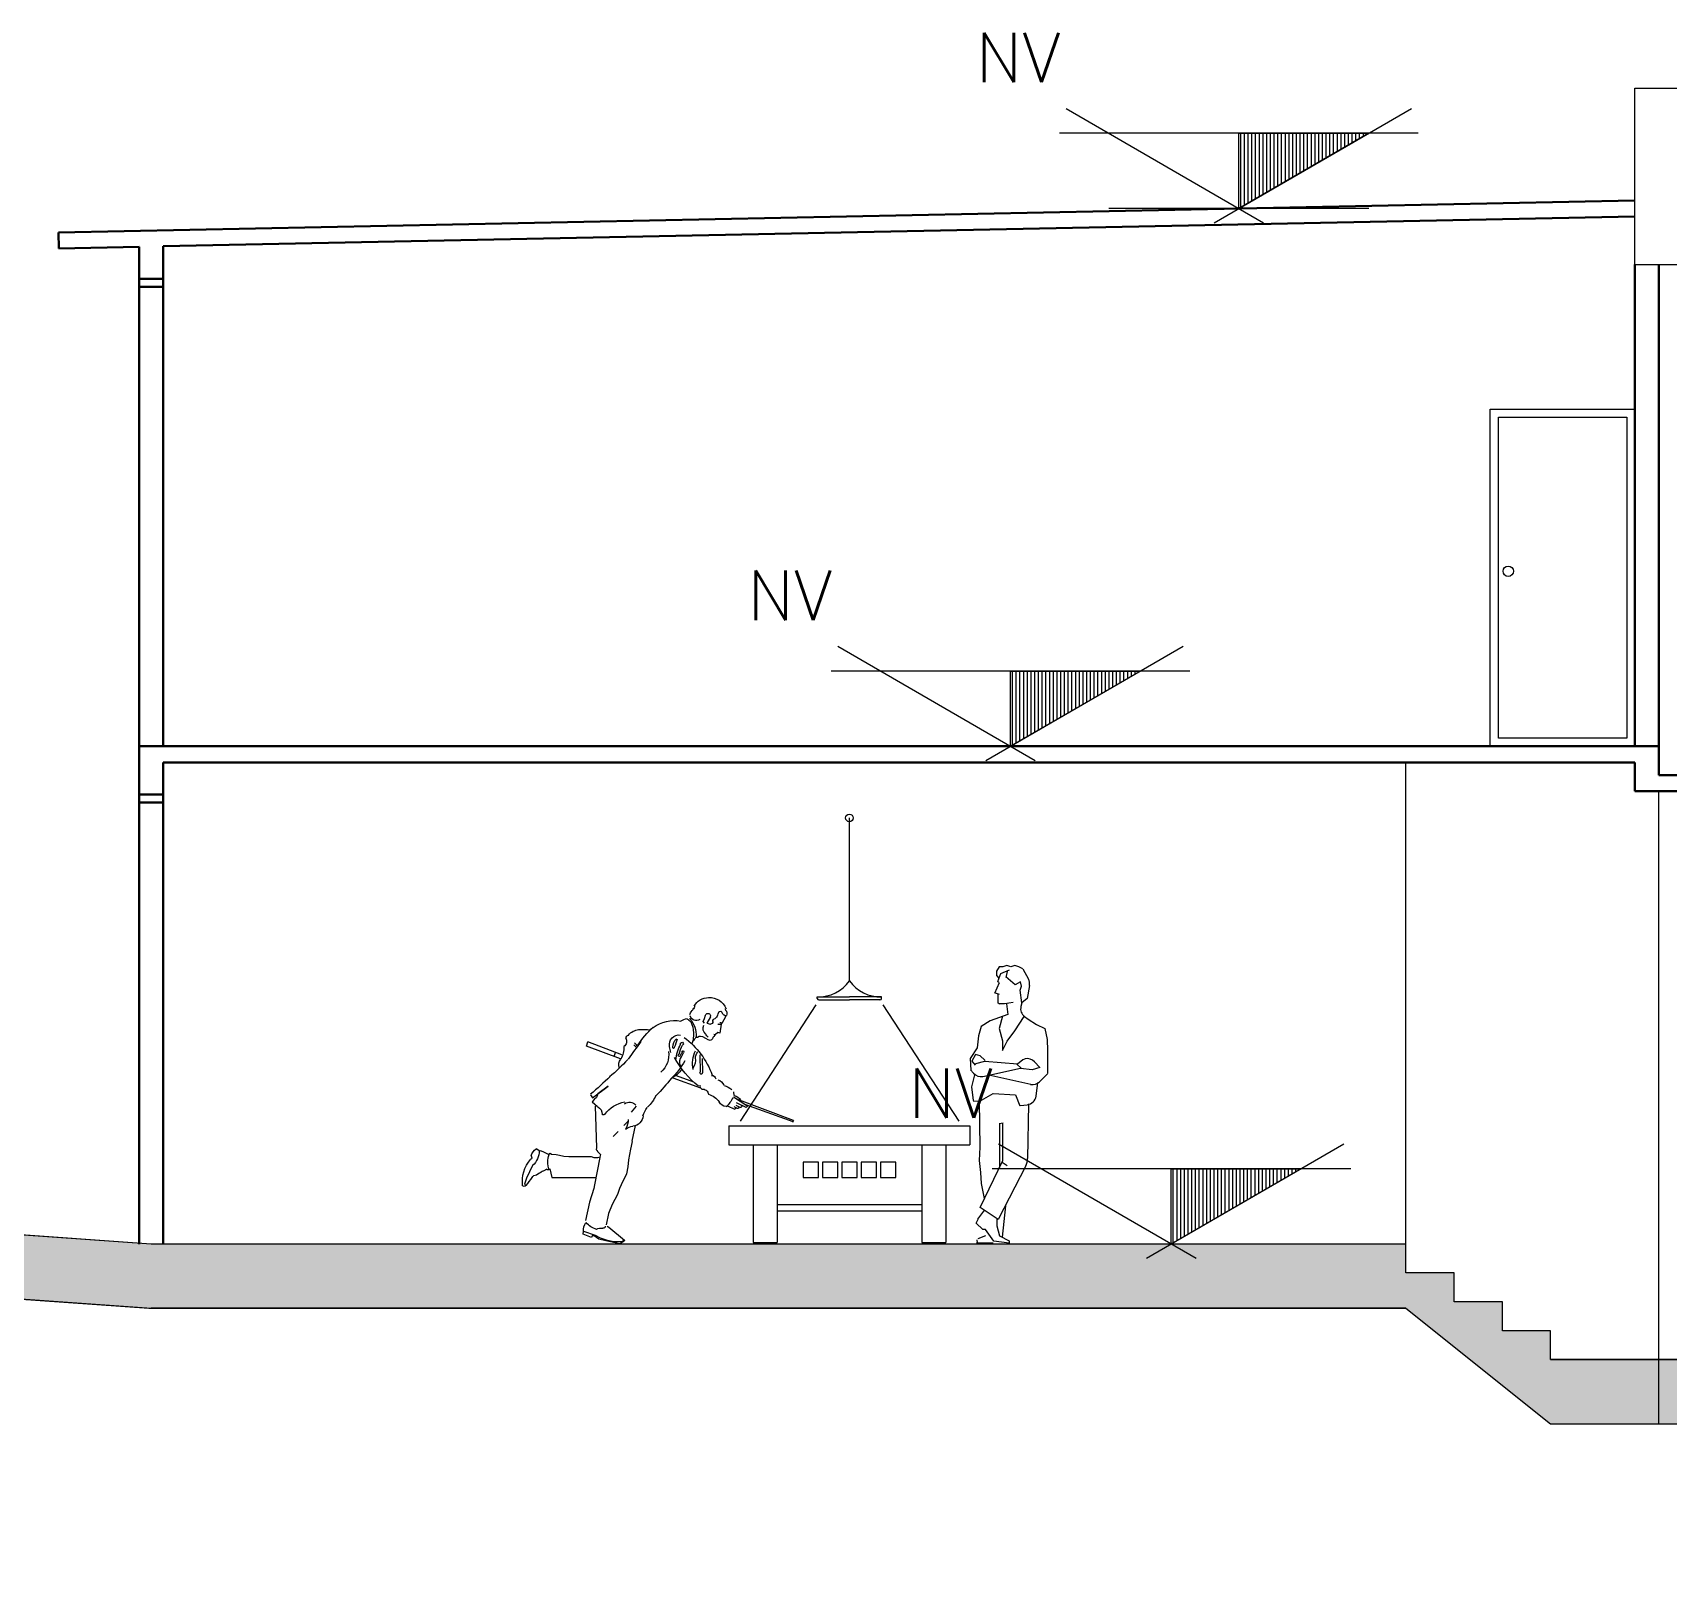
# Model space of a CAD drawing. Header units: millimetres. Extents: x 959 to 1071, y -109 to -6.
# Drawn here: x 1031.15 to 1041.33, y -81.2 to -71.63 of the extents above; entities that cross this region are included whole.
import ezdxf

# ---------------------------------------------------------------- set-up
doc = ezdxf.new("R2010")
doc.units = ezdxf.units.MM
doc.linetypes.add('ACAD_ISO10W100', pattern=[18, 12, -3, 0, -3])
doc.layers.add('ejes', color=4, linetype='ACAD_ISO10W100', lineweight=0)
doc.layers.add('muro', color=1, linetype='Continuous', lineweight=40)
doc.layers.add('muebless', color=90, linetype='Continuous')
doc.styles.add('X', font='simplex')

# ---------------------------------------------------------------- blocks, each defined once
blk = doc.blocks.new('Eschum33')
for p, q in [((-0.588, 1.543), (-0.584, 1.55)), ((-0.593, 1.505), (-0.576, 1.457)), ((-0.576, 1.457), (-0.571, 1.453)), ((-0.571, 1.453), (-0.57, 1.396)), ((-0.548, 1.526), (-0.542, 1.506)), ((-0.483, 1.446), (-0.506, 1.443)), ((-0.499, 1.488), (-0.483, 1.446)), ((-0.465, 1.473), (-0.468, 1.494)), ((-0.468, 1.445), (-0.459, 1.453)), ((-0.459, 1.453), (-0.465, 1.473)), ((-0.57, 1.396), (-0.558, 1.398)), ((-0.558, 1.398), (-0.544, 1.381)), ((-0.544, 1.381), (-0.535, 1.383)), ((-0.541, 1.38), (-0.536, 1.37)), ((-0.536, 1.37), (-0.532, 1.366)), ((-0.532, 1.366), (-0.532, 1.363)), ((-0.532, 1.363), (-0.53, 1.355)), ((-0.53, 1.355), (-0.525, 1.347)), ((-0.525, 1.347), (-0.517, 1.342)), ((-0.517, 1.342), (-0.504, 1.345)), ((-0.504, 1.345), (-0.489, 1.352)), ((-0.489, 1.352), (-0.469, 1.358)), ((-0.469, 1.358), (-0.455, 1.36)), ((-0.455, 1.36), (-0.447, 1.358)), ((-0.447, 1.358), (-0.437, 1.351)), ((-0.437, 1.351), (-0.432, 1.35)), ((-0.432, 1.35), (-0.426, 1.352)), ((-0.482, 1.225), (-0.496, 1.138)), ((-0.466, 1.246), (-0.482, 1.139)), ((0.015, 1.18), (0.236, 1.232)), ((0.242, 1.205), (0.236, 1.232)), ((0.021, 1.156), (0.242, 1.205)), ((0.062, 1.165), (0.056, 1.19)), ((-0.712, 1.022), (-0.706, 1.045)), ((-0.499, 1.04), (-0.321, 1.08)), ((-0.451, 1.071), (-0.338, 1.097)), ((-1.094, 0.907), (-1.099, 0.92)), ((-1.098, 0.917), (-0.731, 1.003)), ((-1.096, 0.908), (-0.791, 0.975)), ((-0.707, 1.014), (-0.798, 0.972)), ((-0.794, 0.959), (-0.731, 0.98)), ((-0.753, 0.955), (-0.732, 0.962)), ((-0.742, 0.945), (-0.72, 0.952)), ((-0.677, 0.953), (-0.727, 0.938)), ((0.074, 0.977), (0.131, 0.92)), ((0.161, 0.891), (0.074, 0.977)), ((0.131, 0.92), (0.138, 0.897)), ((-0.114, 0.876), (-0.09, 0.835)), ((0.139, 0.842), (0.096, 0.586)), ((0.161, 0.866), (0.123, 0.841)), ((0.138, 0.897), (0.149, 0.882)), ((0.149, 0.882), (0.161, 0.866)), ((0.177, 0.908), (0.161, 0.891)), ((-0.124, 0.755), (-0.118, 0.656)), ((-0.079, 0.779), (-0.054, 0.746)), ((-0.119, 0.655), (-0.116, 0.605)), ((-0.025, 0.705), (0.002, 0.67)), ((-0.116, 0.605), (-0.112, 0.539)), ((-0.112, 0.539), (-0.114, 0.494)), ((0.07, 0.551), (0.066, 0.547)), ((0.066, 0.547), (0.067, 0.53)), ((0.067, 0.53), (0.08, 0.524)), ((0.067, 0.528), (0.077, 0.356)), ((0.086, 0.563), (0.07, 0.551)), ((0.08, 0.524), (0.101, 0.523)), ((0.091, 0.573), (0.086, 0.563)), ((0.096, 0.574), (0.091, 0.573)), ((0.096, 0.587), (0.096, 0.574)), ((0.101, 0.523), (0.119, 0.526)), ((0.119, 0.526), (0.259, 0.508)), ((0.368, 0.507), (0.377, 0.512)), ((0.377, 0.512), (0.385, 0.504)), ((0.395, 0.507), (0.416, 0.516)), ((0.416, 0.516), (0.432, 0.52)), ((0.432, 0.52), (0.438, 0.522)), ((0.438, 0.522), (0.442, 0.518)), ((0.442, 0.518), (0.466, 0.529)), ((-0.114, 0.494), (-0.112, 0.451)), ((-0.112, 0.451), (-0.087, 0.377)), ((0.259, 0.508), (0.289, 0.506)), ((0.289, 0.506), (0.318, 0.508)), ((0.318, 0.508), (0.338, 0.509)), ((0.338, 0.509), (0.368, 0.507)), ((0.366, 0.417), (0.347, 0.366)), ((0.385, 0.504), (0.395, 0.507)), ((0.475, 0.423), (0.502, 0.341)), ((-0.087, 0.377), (-0.08, 0.353)), ((-0.08, 0.353), (-0.073, 0.316)), ((-0.073, 0.316), (-0.048, 0.248)), ((0.347, 0.366), (0.074, 0.402)), ((0.077, 0.356), (0.077, 0.332)), ((0.077, 0.332), (0.094, 0.245)), ((0.502, 0.341), (0.509, 0.303)), ((-0.048, 0.248), (-0.033, 0.19)), ((0.094, 0.245), (0.104, 0.128)), ((0.509, 0.303), (0.502, 0.295)), ((-0.046, 0.106), (-0.153, 0.039)), ((-0.035, 0.112), (-0.046, 0.106)), ((-0.033, 0.19), (-0.029, 0.118)), ((-0.153, 0.039), (-0.153, 0.032)), ((-0.153, 0.032), (-0.129, 0.012)), ((-0.146, 0.032), (-0.148, 0.043)), ((-0.131, 0.027), (-0.146, 0.032)), ((-0.087, 0.022), (-0.131, 0.027)), ((-0.129, 0.012), (-0.039, 0.02)), ((-0.04, 0.025), (-0.087, 0.022)), ((-0.001, 0.034), (-0.04, 0.025)), ((-0.039, 0.02), (0.005, 0.023)), ((0.032, 0.046), (-0.001, 0.034)), ((0.005, 0.023), (0.037, 0.04)), ((0.106, 0.061), (0.032, 0.046)), ((0.037, 0.04), (0.049, 0.038)), ((0.049, 0.038), (0.052, 0.028)), ((0.052, 0.028), (0.107, 0.041)), ((0.107, 0.041), (0.106, 0.061))]:
    blk.add_line(p, q)
for centre, radius, start, end in [((-0.56, 1.516), 0.0387, 135.2697, 189.8015), ((-0.493, 1.498), 0.11, 79.0065, 150.687), ((-0.558, 1.52), 0.0114, 16.7463, 178.1557), ((-0.48, 1.512), 0.0938, 17.7307, 85.277), ((-0.374, 1.536), 0.0189, 153.4101, 239.6747), ((-0.591, 1.529), 0.0217, 249.5206, 339.5206), ((-0.562, 1.418), 0.044, 90.734, 106.621), ((-0.567, 1.452), 0.0108, 62.842, 126.0885), ((-0.579, 1.385), 0.0679, 71.7629, 82.1517), ((-0.568, 1.386), 0.0653, 75.4614, 91.7216), ((-0.561, 1.458), 0.00971, 224.1535, 294.7402), ((-0.507, 1.508), 0.0343, 184.466, 229.5649), ((-0.537, 1.465), 0.0192, 349.3476, 68.9983), ((-0.501, 1.46), 0.0179, 173.6789, 255.2148), ((-0.483, 1.492), 0.016, 8.29, 194.7395), ((-0.508, 1.417), 0.0448, 300.0553, 18.1317), ((-0.41, 1.493), 0.04, 229.6921, 336.351), ((-0.274, 1.342), 0.154, 128.9686, 176.3373), ((-0.231, 1.344), 0.18, 147.3272, 191.9601), ((-0.482, 1.452), 0.118, 17.1677, 35.4658), ((-0.333, 1.392), 0.069, 109.6467, 134.9518), ((-0.38, 1.374), 0.0875, 47.9771, 74.5281), ((-0.311, 1.212), 0.226, 46.1826, 92.516), ((-0.11, 0.898), 0.505, 118.9775, 152.5949), ((-0.534, 1.409), 0.0576, 304.3058, 328.2721), ((-0.243, 1.435), 0.202, 204.5355, 214.525), ((-0.329, 1.291), 0.0606, 340.9961, 91.1768), ((0.692, 1.49), 1.018, 189.3843, 192.5197), ((-0.365, 1.278), 0.0733, 353.3962, 39.7261), ((-0.553, 1.032), 0.527, 24.8283, 40.8176), ((-0.172, 0.767), 0.593, 79.8443, 86.9525), ((-0.086, 1.264), 0.0882, 30.0922, 77.5513), ((-0.497, 1.23), 0.0562, 351.7989, 34.7183), ((-0.366, 1.198), 0.0777, 160.95, 211.2515), ((-0.615, 1.209), 0.189, 341.3274, 17.8655), ((-0.359, 1.25), 0.00604, 349.8447, 228.4693), ((-1.716, 0.737), 1.445, 19.0099, 20.5677), ((-0.346, 1.299), 0.00933, 328.0665, 236.3135), ((-0.277, 1.265), 0.0784, 191.7619, 208.0221), ((-0.537, 1.214), 0.201, 5.2844, 22.5007), ((-0.339, 1.226), 0.00728, 166.2988, 72.9128), ((-0.555, 1.209), 0.233, 356.0105, 21.6172), ((-0.297, 1.268), 0.00476, 164.2244, 13.1744), ((-0.43, 1.308), 0.162, 333.4425, 346.7579), ((-0.132, 1.201), 0.143, 164.1234, 221.1674), ((4.42, 3.644), 5.093, 207.66, 209.1893), ((-5.784, 9.148), 9.747, 305.876, 306.0196), ((-5.781, 9.136), 9.747, 305.876, 306.0196), ((-0.02, 1.285), 0.0258, 5.1842, 67.4347), ((0.033, 1.263), 0.0361, 138.3677, 232.3396), ((0.151, 1.206), 0.143, 168.5891, 201.7222), ((-0.559, 1.102), 0.0263, 81.7939, 161.7575), ((-0.489, 1.135), 0.00772, 161.6068, 31.2655), ((-0.791, 1.557), 0.593, 301.2292, 323.9836), ((0.069, 1.373), 0.481, 201.4827, 218.6828), ((-0.211, 1.226), 0.178, 208.4069, 235.7958), ((-0.408, 1.191), 0.0609, 323.231, 16.3985), ((1.082, 1.948), 1.361, 215.5669, 222.158), ((-0.032, 1.124), 0.0588, 336.8927, 29.7914), ((-0.708, 0.962), 0.06, 93.7048, 140.326), ((-0.6, 0.892), 0.189, 102.1933, 118.8625), ((-0.587, 1.045), 0.0619, 99.6406, 147.8247), ((-0.517, 1), 0.0361, 71.4169, 165.3887), ((-0.518, 1.058), 0.0258, 298.2333, 0.4838), ((0.805, 1.746), 1.3, 210.9812, 217.3094), ((-0.028, 1.248), 0.155, 287.0547, 288.5945), ((2.057, 2.604), 2.53, 218.2574, 221.9789), ((-0.792, 0.967), 0.00791, 138.993, 257.1707), ((-0.758, 0.962), 0.00847, 95.3508, 280.0725), ((-0.744, 0.951), 0.00664, 93.9536, 287.5963), ((-0.72, 0.956), 0.0187, 210.5715, 255.8159), ((-0.555, 1.05), 0.155, 195.6966, 221.6436), ((-0.67, 1.006), 0.0588, 269.9418, 322.8405), ((-0.523, 0.87), 0.143, 101.6382, 134.7713), ((-0.011, 1.024), 0.227, 196.729, 219.7475), ((-0.323, 0.795), 0.161, 9.7437, 30.7183), ((-0.098, 0.817), 0.0679, 175.3621, 258.3435), ((-0.077, 0.842), 0.0532, 47.8274, 131.0495), ((-0.095, 0.713), 0.187, 27.4487, 73.4574), ((0.142, 0.79), 0.0545, 112.0066, 172.7649), ((-0.159, 0.62), 0.139, 49.3312, 69.9647), ((0.066, 0.777), 0.144, 176.0508, 200.3512), ((0.082, 0.805), 0.0112, 194.1491, 302.7833), ((0.573, 0.504), 0.127, 172.1336, 219.2228), ((0.424, 0.476), 0.0679, 5.0131, 51.6685), ((0.377, 0.42), 0.0108, 201.2886, 305.0892), ((0.254, 0.474), 0.131, 331.718, 13.9466), ((0.447, 0.483), 0.0948, 227.9971, 248.6892), ((0.499, 0.471), 0.0126, 119.6724, 240.5239), ((0.323, 0.345), 0.204, 344.5885, 34.0064), ((0.553, 0.537), 0.201, 224.4759, 237.0822), ((0.44, 0.338), 0.031, 21.9751, 83.2764), ((0.832, 0.521), 0.401, 205.3192, 214.2934), ((0.511, 0.297), 0.0103, 190.1862, 328.96), ((-0.012, 0.106), 0.0117, 165.2853, 278.2768), ((-0.003, 0.236), 0.157, 281.2629, 309.9441), ((0.007, 0.076), 0.101, 349.8336, 23.518), ((-0.009, 0.031), 0.0636, 54.3867, 91.4077)]:
    blk.add_arc(centre, radius, start, end)
blk = doc.blocks.new('Eschum11')
at = {"color": 0, "linetype": 'ByBlock'}
for p, q in [((-0.089, 1.721), (-0.106, 1.694)), ((-0.106, 1.694), (-0.106, 1.667)), ((-0.106, 1.667), (-0.09, 1.65)), ((-0.097, 1.63), (-0.079, 1.678)), ((-0.065, 1.721), (-0.089, 1.721)), ((-0.079, 1.678), (-0.025, 1.701)), ((-0.04, 1.728), (-0.065, 1.721)), ((-0.038, 1.691), (-0.048, 1.654)), ((0.011, 1.608), (-0.048, 1.659)), ((-0.016, 1.721), (-0.04, 1.728)), ((0.009, 1.728), (-0.016, 1.721)), ((0.033, 1.721), (0.009, 1.728)), ((0.058, 1.708), (0.033, 1.721)), ((0.058, 1.708), (0.093, 1.643)), ((-0.115, 1.557), (-0.086, 1.622)), ((-0.114, 1.558), (-0.089, 1.551)), ((-0.089, 1.622), (-0.097, 1.628)), ((-0.097, 1.551), (-0.097, 1.497)), ((0.044, 1.627), (0.011, 1.608)), ((0.041, 1.575), (0.05, 1.6)), ((0.052, 1.497), (0.041, 1.575)), ((0.05, 1.6), (0.044, 1.627)), ((0.1, 1.605), (0.086, 1.523)), ((-0.097, 1.499), (-0.087, 1.49)), ((-0.056, 1.491), (-0.088, 1.491)), ((-0.002, 1.498), (-0.056, 1.491)), ((-0.043, 1.491), (-0.034, 1.423)), ((0.053, 1.497), (0.047, 1.473)), ((0.086, 1.523), (0.052, 1.497)), ((-0.2, 1.349), (-0.217, 1.29)), ((-0.144, 1.384), (-0.2, 1.349)), ((-0.034, 1.423), (-0.144, 1.384)), ((-0.068, 1.413), (-0.088, 1.336)), ((-0.088, 1.336), (-0.069, 1.259)), ((0.009, 1.321), (0.067, 1.412)), ((0.068, 1.411), (0.091, 1.394)), ((0.091, 1.394), (0.144, 1.361)), ((0.144, 1.361), (0.196, 1.336)), ((0.196, 1.336), (0.211, 1.267)), ((-0.217, 1.29), (-0.225, 1.215)), ((-0.069, 1.259), (-0.068, 1.199)), ((-0.068, 1.199), (-0.038, 1.258)), ((-0.038, 1.258), (0.009, 1.321)), ((0.211, 1.267), (0.212, 1.2)), ((-0.225, 1.215), (-0.269, 1.15)), ((-0.269, 1.15), (-0.266, 1.076)), ((-0.236, 1.175), (-0.258, 1.133)), ((-0.258, 1.133), (-0.239, 1.108)), ((-0.173, 1.132), (-0.243, 1.114)), ((-0.208, 1.167), (-0.236, 1.175)), ((-0.179, 1.139), (-0.208, 1.167)), ((0.025, 1.115), (-0.179, 1.13)), ((0.025, 1.116), (0.059, 1.144)), ((0.059, 1.144), (0.073, 1.147)), ((0.132, 1.129), (0.165, 1.093)), ((0.212, 1.2), (0.212, 1.124)), ((0.212, 1.124), (0.213, 1.057)), ((-0.248, 1.058), (-0.267, 1.079)), ((-0.243, 1.047), (-0.26, 0.973)), ((-0.19, 1.038), (0.045, 1.089)), ((0.108, 0.988), (-0.154, 1.046)), ((0.02, 1.117), (0.05, 1.087)), ((0.045, 1.089), (0.116, 1.082)), ((0.165, 1.093), (0.116, 1.08)), ((0.213, 1.054), (0.163, 1.004)), ((-0.26, 0.973), (-0.251, 0.888)), ((-0.213, 0.882), (-0.127, 0.932)), ((-0.127, 0.932), (0.012, 0.924)), ((0.012, 0.924), (0.04, 0.855)), ((0.141, 0.915), (0.151, 1.001)), ((-0.251, 0.886), (-0.213, 0.883)), ((-0.208, 0.597), (-0.211, 0.884)), ((0.042, 0.857), (0.087, 0.862)), ((0.093, 0.868), (0.088, 0.527)), ((-0.063, 0.747), (-0.089, 0.742)), ((-0.086, 0.74), (-0.086, 0.47)), ((-0.066, 0.515), (-0.065, 0.746)), ((-0.212, 0.515), (-0.208, 0.597)), ((-0.203, 0.44), (-0.212, 0.515)), ((-0.207, 0.222), (-0.066, 0.515)), ((-0.199, 0.372), (-0.203, 0.44)), ((0.077, 0.481), (-0.096, 0.146)), ((-0.07, 0.504), (-0.039, 0.484)), ((-0.18, 0.278), (-0.199, 0.372)), ((-0.181, 0.207), (-0.224, 0.149)), ((-0.096, 0.146), (-0.207, 0.222)), ((-0.049, 0.231), (-0.071, 0.037)), ((-0.232, 0.123), (-0.219, 0.149)), ((-0.19, 0.084), (-0.232, 0.123)), ((-0.103, 0.149), (-0.103, 0.108)), ((-0.103, 0.108), (-0.087, 0.046)), ((-0.229, 0.003), (-0.126, 0.002)), ((-0.228, 0.02), (-0.226, 0.001)), ((-0.173, 0.046), (-0.222, 0.026)), ((-0.173, 0.084), (-0.19, 0.084)), ((-0.122, 0.011), (-0.173, 0.084)), ((-0.026, -0.001), (-0.122, 0.011)), ((-0.087, 0.046), (-0.027, 0.014)), ((-0.027, 0.014), (-0.026, -0.001))]:
    blk.add_line(p, q, dxfattribs=at)
for centre, radius, start, end in [((0.041, 1.615), 0.06, 350.5377, 28.5813), ((0.105, 1.459), 0.06, 166.4876, 232.2565), ((0.087, 1.089), 0.06, 41.9628, 104.4046), ((-0.203, 1.097), 0.06, 220.9224, 282.1878), ((0.12, 1.047), 0.06, 257.6251, 314.5299), ((0.081, 0.922), 0.06, 275.6977, 353.6652), ((-0.012, 0.527), 0.1, 332.7144, 0)]:
    blk.add_arc(centre, radius, start, end, dxfattribs=at)
blk = doc.blocks.new('Eschum34')
for p, q in [((0, 1.655), (0, 2.669)), ((-0.2, 1.555), (0, 1.555)), ((-0.2, 1.545), (-0.2, 1.555)), ((-0.19, 1.535), (0, 1.535)), ((0.2, 1.555), (0, 1.555)), ((0.19, 1.535), (0, 1.535)), ((0.2, 1.545), (0.2, 1.555)), ((-0.209, 1.505), (-0.681, 0.78)), ((0.209, 1.505), (0.681, 0.78)), ((-0.75, 0.752), (0.75, 0.752)), ((-0.75, 0.752), (-0.75, 0.632)), ((0.75, 0.752), (0.75, 0.632)), ((-0.75, 0.632), (0.75, 0.632)), ((-0.6, 0.632), (-0.6, 0.024)), ((-0.45, 0.632), (-0.45, 0.024)), ((0.45, 0.632), (0.45, 0.024)), ((0.6, 0.632), (0.6, 0.024)), ((-0.45, 0.261), (0.45, 0.261)), ((-0.45, 0.221), (0.45, 0.221)), ((-0.6, 0.024), (-0.45, 0.024)), ((0.45, 0.024), (0.6, 0.024))]:
    blk.add_line(p, q)
for points in [[(-0.287, 0.525), (-0.287, 0.43), (-0.192, 0.43), (-0.192, 0.525)], [(-0.167, 0.525), (-0.167, 0.43), (-0.072, 0.43), (-0.072, 0.525)], [(-0.047, 0.525), (-0.047, 0.43), (0.048, 0.43), (0.048, 0.525)], [(0.073, 0.525), (0.073, 0.43), (0.168, 0.43), (0.168, 0.525)], [(0.193, 0.525), (0.193, 0.43), (0.288, 0.43), (0.288, 0.525)]]:
    blk.add_lwpolyline(points, close=True)
blk.add_circle((0, 2.669), 0.0237)
for centre, radius, start, end in [((-0.195, 1.794), 0.24, 268.7713, 324.3588), ((0.195, 1.794), 0.24, 215.6412, 271.2287), ((-0.19, 1.545), 0.01, 180, 270), ((0.19, 1.545), 0.01, 270, 0)]:
    blk.add_arc(centre, radius, start, end)
blk.add_blockref('Eschum11', (1.021, 0.021))
at = {"xscale": -1, "rotation": 352.3689860128717}
blk.add_blockref('Eschum33', (-1.558, 0.021), dxfattribs=at)
blk = doc.blocks.new('*X45')
at = {"color": 0, "linetype": 'Continuous'}
for p, q in [((7.78, 5.6544), (7.78, 5.7542)), ((7.785, 5.6573), (7.785, 5.7542)), ((7.79, 5.6602), (7.79, 5.7542)), ((7.795, 5.6631), (7.795, 5.7542)), ((7.8, 5.666), (7.8, 5.7542)), ((7.805, 5.6689), (7.805, 5.7542)), ((7.81, 5.6718), (7.81, 5.7542)), ((7.815, 5.6747), (7.815, 5.7542)), ((7.82, 5.6776), (7.82, 5.7542)), ((7.825, 5.6805), (7.825, 5.7542)), ((7.83, 5.6834), (7.83, 5.7542)), ((7.835, 5.6863), (7.835, 5.7542)), ((7.84, 5.6892), (7.84, 5.7542)), ((7.845, 5.6921), (7.845, 5.7542)), ((7.85, 5.695), (7.85, 5.7542)), ((7.855, 5.6979), (7.855, 5.7542)), ((7.86, 5.7008), (7.86, 5.7542)), ((7.865, 5.7037), (7.865, 5.7542)), ((7.87, 5.7066), (7.87, 5.7542)), ((7.875, 5.7095), (7.875, 5.7542)), ((7.88, 5.7124), (7.88, 5.7542)), ((7.885, 5.7153), (7.885, 5.7542)), ((7.89, 5.7182), (7.89, 5.7542)), ((7.895, 5.7211), (7.895, 5.7542)), ((7.9, 5.724), (7.9, 5.7542)), ((7.905, 5.7269), (7.905, 5.7542)), ((7.91, 5.7298), (7.91, 5.7542)), ((7.915, 5.7327), (7.915, 5.7542)), ((7.92, 5.7356), (7.92, 5.7542)), ((7.925, 5.7385), (7.925, 5.7542)), ((7.93, 5.7414), (7.93, 5.7542)), ((7.935, 5.7442), (7.935, 5.7542)), ((7.94, 5.7471), (7.94, 5.7542)), ((7.945, 5.75), (7.945, 5.7542)), ((7.95, 5.7529), (7.95, 5.7542))]:
    blk.add_line(p, q, dxfattribs=at)

msp = doc.modelspace()

# ---------------------------------------------------------------- hatches: boundary and pattern name
at = {"layer": 'muebless'}
h = msp.add_hatch(color=256, dxfattribs=at)
h.dxf.hatch_style = 2
h.paths.add_polyline_path([(1058.298, -80.118), (1059.798, -81.198), (1063.257, -81.198), (1070.715, -80.133), (1070.715, -79.729), (1063.228, -80.798), (1059.798, -80.798), (1059.798, -80.618), (1059.498, -80.618), (1059.498, -80.438), (1059.198, -80.438), (1059.198, -80.258), (1058.898, -80.258), (1058.898, -80.078), (1058.598, -80.078), (1058.598, -79.898), (1058.298, -79.898), (1058.298, -79.718), (1050.68, -79.718), (1050.68, -79.898), (1040.601, -79.898), (1040.601, -79.718), (1040.301, -79.718), (1040.301, -79.538), (1040.001, -79.538), (1040.001, -79.358), (1039.701, -79.358), (1039.701, -79.178), (1031.889, -79.178), (1025.254, -78.709), (1025.254, -79.11), (1031.875, -79.578), (1039.701, -79.578), (1040.601, -80.298), (1050.68, -80.298), (1050.879, -80.118)])

# ---------------------------------------------------------------- linework, layer by layer
for p, q in [((1037.585, -72.105), (1038.814, -72.817)), ((1038.506, -72.817), (1039.735, -72.105)), ((1039.777, -72.259), (1037.543, -72.259)), ((1036.163, -75.454), (1037.392, -76.167)), ((1037.085, -76.167), (1038.314, -75.454)), ((1038.355, -75.609), (1036.122, -75.609)), ((1037.165, -78.554), (1038.394, -79.267)), ((1038.086, -79.267), (1039.315, -78.554)), ((1039.357, -78.709), (1037.124, -78.709))]:
    msp.add_line(p, q)
at = {"linetype": 'Continuous'}
for p, q in [((1038.66, -72.728), (1038.66, -72.259)), ((1037.238, -76.078), (1037.238, -75.609)), ((1038.24, -79.178), (1038.24, -78.709))]:
    msp.add_line(p, q, dxfattribs=at)
at = {"color": 7}
for p, q in [((1039.469, -72.728), (1037.851, -72.728)), ((1038.048, -76.078), (1036.429, -76.078)), ((1039.049, -79.178), (1037.431, -79.178))]:
    msp.add_line(p, q, dxfattribs=at)
at = {"linetype": 'Continuous'}
for points in [[(1038.66, -72.728), (1038.66, -72.259), (1039.469, -72.259)], [(1037.238, -76.078), (1037.238, -75.609), (1038.048, -75.609)], [(1038.24, -79.178), (1038.24, -78.709), (1039.049, -78.709)]]:
    msp.add_lwpolyline(points, close=True, dxfattribs=at)
at = {"layer": 'ejes'}
msp.add_line((1031.814, -76.178), (1031.814, -76.378), dxfattribs=at)
at = {"layer": 'muebless'}
for p, q in [((1041.126, -71.978), (1050.68, -71.978)), ((1041.126, -73.078), (1041.126, -71.978)), ((1041.126, -73.078), (1050.68, -73.078)), ((1039.701, -79.178), (1039.701, -76.178)), ((1041.274, -76.358), (1041.274, -80.298)), ((1031.889, -79.178), (1025.254, -78.709)), ((1031.861, -79.577), (1025.254, -79.11)), ((1039.701, -79.178), (1031.889, -79.178)), ((1039.701, -79.358), (1039.701, -79.178)), ((1040.001, -79.358), (1039.701, -79.358)), ((1040.001, -79.538), (1040.001, -79.358)), ((1039.701, -79.578), (1031.889, -79.578)), ((1039.701, -79.578), (1040.601, -80.298)), ((1040.301, -79.538), (1040.001, -79.538)), ((1040.301, -79.718), (1040.301, -79.538)), ((1040.601, -79.718), (1040.301, -79.718)), ((1040.601, -79.898), (1040.601, -79.718)), ((1040.601, -79.898), (1050.68, -79.898)), ((1040.601, -80.298), (1050.68, -80.298))]:
    msp.add_line(p, q, dxfattribs=at)
for points in [[(1041.126, -76.078), (1040.226, -76.078), (1040.226, -73.978), (1041.126, -73.978)], [(1041.076, -76.028), (1040.276, -76.028), (1040.276, -74.028), (1041.076, -74.028)]]:
    msp.add_lwpolyline(points, close=True, dxfattribs=at)
msp.add_lwpolyline([(1050.68, -79.898), (1040.601, -79.898), (1040.601, -79.718), (1040.301, -79.718), (1040.301, -79.538), (1040.001, -79.538), (1040.001, -79.358), (1039.701, -79.358), (1039.701, -79.178), (1031.889, -79.178), (1025.254, -78.709), (1025.254, -79.11), (1031.875, -79.578), (1039.701, -79.578), (1040.601, -80.298), (1050.68, -80.298)], dxfattribs=at)
msp.add_circle((1040.338, -74.988), 0.0325, dxfattribs=at)
at = {"layer": 'muro'}
for p, q in [((1041.124, -72.678), (1031.312, -72.878)), ((1041.126, -72.778), (1031.964, -72.964)), ((1031.312, -72.878), (1031.314, -72.978)), ((1031.814, -72.967), (1031.314, -72.978)), ((1031.814, -72.967), (1031.814, -76.178)), ((1031.814, -72.967), (1031.814, -73.167)), ((1031.964, -72.964), (1031.964, -76.078)), ((1041.126, -73.078), (1041.126, -76.078)), ((1041.276, -73.078), (1041.276, -76.258)), ((1031.814, -73.167), (1031.964, -73.167)), ((1031.814, -73.217), (1031.964, -73.217)), ((1031.814, -76.078), (1041.276, -76.078)), ((1041.276, -76.078), (1041.276, -76.258)), ((1031.814, -76.178), (1031.814, -79.178)), ((1031.964, -76.178), (1041.126, -76.178)), ((1031.964, -76.178), (1031.964, -79.178)), ((1041.126, -76.178), (1041.126, -76.358)), ((1041.276, -76.258), (1050.53, -76.258)), ((1041.126, -76.358), (1050.68, -76.358)), ((1031.814, -76.378), (1031.964, -76.378)), ((1031.814, -76.428), (1031.964, -76.428))]:
    msp.add_line(p, q, dxfattribs=at)

# ---------------------------------------------------------------- block references
at = {"linetype": 'Continuous', "xscale": 4.624235094874621, "yscale": 4.624235094874621, "zscale": 4.624235094874621}
for p in [(1002.696, -98.868), (1001.275, -102.217), (1002.276, -105.317)]:
    msp.add_blockref('*X45', p, dxfattribs=at)
at = {"layer": 'muebless'}
msp.add_blockref('Eschum34', (1036.236, -79.193), dxfattribs=at)

# ---------------------------------------------------------------- texts
at = {"color": 4, "style": 'X'}
for p in [(1037.022, -71.942), (1035.6, -75.292), (1036.602, -78.392)]:
    msp.add_attdef('NV', p, 'N.P.T. +- 0.00', height=0.30828, dxfattribs=at)

doc.saveas('drawing.dxf')
